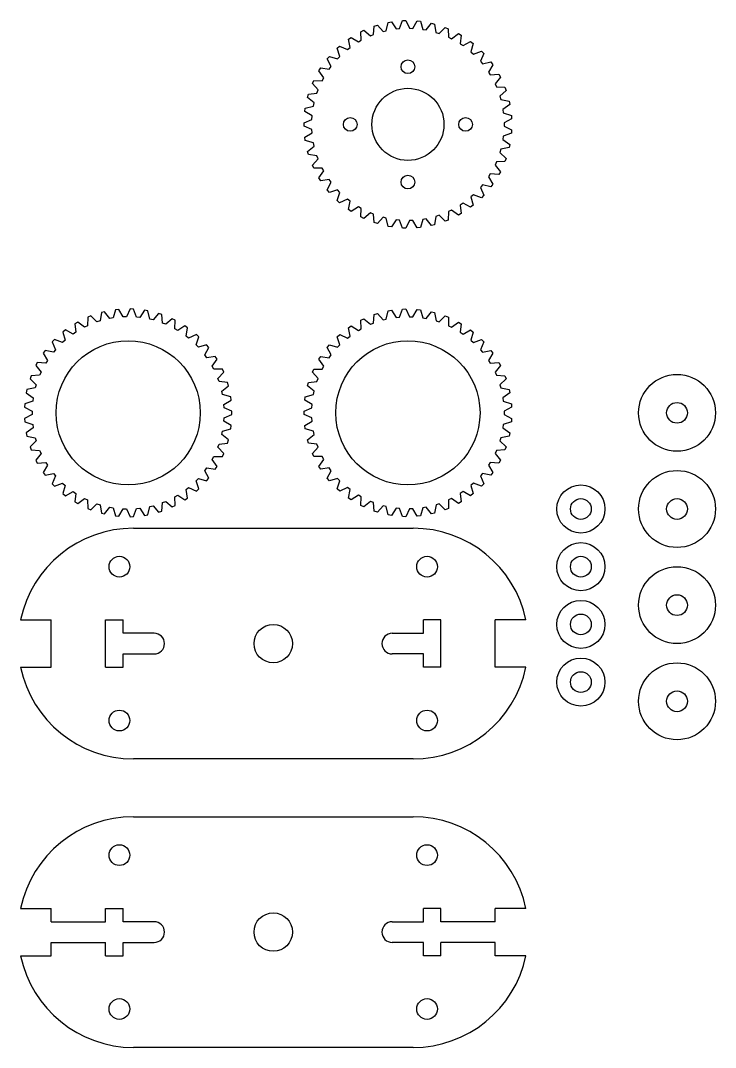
# Model space of a CAD drawing. Header units: inches. Extents: x -0.45 to 8.6, y -4 to 1.34.
# Drawn here: x 4.99 to 8.6, y -4 to 1.34 of the extents above; entities that cross this region are included whole.
import ezdxf

# ---------------------------------------------------------------- set-up
doc = ezdxf.new("R2010")
doc.units = ezdxf.units.IN
doc.header["$MEASUREMENT"] = 0
doc.layers.get('0').update_dxf_attribs({"lineweight": 25, "true_color": 0xffffff})

# ---------------------------------------------------------------- blocks, each defined once
blk = doc.blocks.new('bearing-gear')
at = {"color": 7, "true_color": 0x000000}
for p, q in [((-0.0436, 0.4981), (-0.0275, 0.5394)), ((-0.0102, 0.54), (0.0087, 0.4999)), ((0.0262, 0.4993), (0.0479, 0.5379)), ((0.065, 0.5361), (0.0782, 0.4938)), ((-0.2424, 0.4373), (-0.2445, 0.4816)), ((-0.229, 0.4891), (-0.1954, 0.4603)), ((-0.1792, 0.4668), (-0.1751, 0.5109)), ((-0.1587, 0.5162), (-0.1294, 0.483)), ((-0.1125, 0.4872), (-0.1023, 0.5303)), ((-0.0853, 0.5333), (-0.0609, 0.4963)), ((0.0954, 0.4908), (0.1223, 0.526)), ((0.139, 0.5219), (0.1462, 0.4782)), ((0.1628, 0.4728), (0.1943, 0.5039)), ((0.2103, 0.4974), (0.2113, 0.4532)), ((-0.3009, 0.3993), (-0.3091, 0.4429)), ((-0.2948, 0.4525), (-0.2575, 0.4286)), ((0.227, 0.4455), (0.2625, 0.472)), ((0.2775, 0.4633), (0.2723, 0.4193)), ((0.2868, 0.4096), (0.3257, 0.4308)), ((-0.3536, 0.3536), (-0.3677, 0.3955)), ((-0.3549, 0.4071), (-0.3147, 0.3886)), ((0.3393, 0.4202), (0.328, 0.3774)), ((0.341, 0.3657), (0.3825, 0.3813)), ((-0.3993, 0.3009), (-0.4192, 0.3405)), ((-0.4081, 0.3537), (-0.3657, 0.341)), ((0.3944, 0.3689), (0.3774, 0.328)), ((0.3886, 0.3147), (0.4318, 0.3244)), ((-0.4373, 0.2424), (-0.4625, 0.2788)), ((-0.4534, 0.2935), (-0.4096, 0.2868)), ((0.4419, 0.3104), (0.4193, 0.2723)), ((-0.4898, 0.2275), (-0.4455, 0.227)), ((0.4286, 0.2575), (0.4727, 0.2611)), ((0.4808, 0.2459), (0.4532, 0.2113)), ((-0.5167, 0.1571), (-0.4728, 0.1628)), ((-0.4668, 0.1792), (-0.4968, 0.2118)), ((0.4603, 0.1954), (0.5045, 0.1928)), ((0.5104, 0.1766), (0.4782, 0.1462)), ((-0.4872, 0.1125), (-0.5215, 0.1406)), ((0.483, 0.1294), (0.5264, 0.1207)), ((-0.4981, 0.0436), (-0.5359, 0.0666)), ((-0.5335, 0.0837), (-0.4908, 0.0954)), ((0.53, 0.1038), (0.4938, 0.0782)), ((0.4963, 0.0609), (0.5381, 0.0463)), ((-0.54, 0.0086), (-0.4993, 0.0262)), ((0.5393, 0.0291), (0.4999, 0.0087)), ((-0.4993, -0.0262), (-0.54, -0.0086)), ((-0.5359, -0.0666), (-0.4981, -0.0436)), ((0.5381, -0.0463), (0.4963, -0.0609)), ((0.4999, -0.0087), (0.5393, -0.0291)), ((-0.4908, -0.0954), (-0.5335, -0.0837)), ((0.4938, -0.0782), (0.53, -0.1038)), ((-0.5215, -0.1406), (-0.4872, -0.1125)), ((-0.4728, -0.1628), (-0.5167, -0.1571)), ((0.4782, -0.1462), (0.5104, -0.1766)), ((0.5264, -0.1207), (0.483, -0.1294)), ((-0.4968, -0.2118), (-0.4668, -0.1792)), ((0.4532, -0.2113), (0.4808, -0.2459)), ((0.5045, -0.1928), (0.4603, -0.1954)), ((-0.4455, -0.227), (-0.4898, -0.2275)), ((-0.4625, -0.2788), (-0.4373, -0.2424)), ((0.4727, -0.2611), (0.4286, -0.2575)), ((-0.4096, -0.2868), (-0.4534, -0.2935)), ((-0.4192, -0.3405), (-0.3993, -0.3009)), ((0.4318, -0.3244), (0.3886, -0.3147)), ((0.4193, -0.2723), (0.4419, -0.3104)), ((-0.3657, -0.341), (-0.4081, -0.3537)), ((-0.3677, -0.3955), (-0.3536, -0.3536)), ((0.3825, -0.3813), (0.341, -0.3657)), ((0.3774, -0.328), (0.3944, -0.3689)), ((-0.3147, -0.3886), (-0.3549, -0.4071)), ((-0.3091, -0.4429), (-0.3009, -0.3993)), ((0.2723, -0.4193), (0.2775, -0.4633)), ((0.3257, -0.4308), (0.2868, -0.4096)), ((0.328, -0.3774), (0.3393, -0.4202)), ((-0.2575, -0.4286), (-0.2948, -0.4525)), ((-0.2445, -0.4816), (-0.2424, -0.4373)), ((-0.1954, -0.4603), (-0.229, -0.4891)), ((-0.1751, -0.5109), (-0.1792, -0.4668)), ((0.1462, -0.4782), (0.139, -0.5219)), ((0.1943, -0.5039), (0.1628, -0.4728)), ((0.2113, -0.4532), (0.2103, -0.4974)), ((0.2625, -0.472), (0.227, -0.4455)), ((-0.1294, -0.483), (-0.1587, -0.5162)), ((-0.1023, -0.5303), (-0.1125, -0.4872)), ((-0.0609, -0.4963), (-0.0853, -0.5333)), ((-0.0275, -0.5394), (-0.0436, -0.4981)), ((0.0087, -0.4999), (-0.0102, -0.54)), ((0.0479, -0.5379), (0.0262, -0.4993)), ((0.0782, -0.4938), (0.065, -0.5361)), ((0.1223, -0.526), (0.0954, -0.4908))]:
    blk.add_line(p, q, dxfattribs=at)
for p, q in [((-0.0275, 0.5394), (-0.0102, 0.54)), ((0.0479, 0.5379), (0.065, 0.5361)), ((-0.2445, 0.4816), (-0.229, 0.4891)), ((-0.1751, 0.5109), (-0.1587, 0.5162)), ((-0.1294, 0.483), (-0.1125, 0.4872)), ((-0.1023, 0.5303), (-0.0853, 0.5333)), ((-0.0609, 0.4963), (-0.0436, 0.4981)), ((0.0087, 0.4999), (0.0262, 0.4993)), ((0.0782, 0.4938), (0.0954, 0.4908)), ((0.1223, 0.526), (0.139, 0.5219)), ((0.1943, 0.5039), (0.2103, 0.4974)), ((-0.3091, 0.4429), (-0.2948, 0.4525)), ((-0.2575, 0.4286), (-0.2424, 0.4373)), ((-0.1954, 0.4603), (-0.1792, 0.4668)), ((0.1462, 0.4782), (0.1628, 0.4728)), ((0.2113, 0.4532), (0.227, 0.4455)), ((0.2625, 0.472), (0.2775, 0.4633)), ((0.3257, 0.4308), (0.3393, 0.4202)), ((-0.3677, 0.3955), (-0.3549, 0.4071)), ((-0.3147, 0.3886), (-0.3009, 0.3993)), ((0.2723, 0.4193), (0.2868, 0.4096)), ((0.328, 0.3774), (0.341, 0.3657)), ((0.3825, 0.3813), (0.3944, 0.3689)), ((-0.4192, 0.3405), (-0.4081, 0.3537)), ((-0.3657, 0.341), (-0.3536, 0.3536)), ((0.3774, 0.328), (0.3886, 0.3147)), ((0.4318, 0.3244), (0.4419, 0.3104)), ((-0.4625, 0.2788), (-0.4534, 0.2935)), ((-0.4096, 0.2868), (-0.3993, 0.3009)), ((0.4193, 0.2723), (0.4286, 0.2575)), ((-0.4968, 0.2118), (-0.4898, 0.2275)), ((-0.4455, 0.227), (-0.4373, 0.2424)), ((0.4727, 0.2611), (0.4808, 0.2459)), ((-0.4728, 0.1628), (-0.4668, 0.1792)), ((0.4532, 0.2113), (0.4603, 0.1954)), ((0.5045, 0.1928), (0.5104, 0.1766)), ((-0.5215, 0.1406), (-0.5167, 0.1571)), ((-0.4908, 0.0954), (-0.4872, 0.1125)), ((0.4782, 0.1462), (0.483, 0.1294)), ((0.5264, 0.1207), (0.53, 0.1038)), ((-0.5359, 0.0666), (-0.5335, 0.0837)), ((0.4938, 0.0782), (0.4963, 0.0609)), ((-0.54, -0.0086), (-0.54, 0.0086)), ((-0.4993, 0.0262), (-0.4981, 0.0436)), ((0.4999, 0.0087), (0.4999, -0.0087)), ((0.5381, 0.0463), (0.5393, 0.0291)), ((-0.4981, -0.0436), (-0.4993, -0.0262)), ((0.5393, -0.0291), (0.5381, -0.0463)), ((-0.5335, -0.0837), (-0.5359, -0.0666)), ((-0.4872, -0.1125), (-0.4908, -0.0954)), ((0.4963, -0.0609), (0.4938, -0.0782)), ((0.53, -0.1038), (0.5264, -0.1207)), ((-0.5167, -0.1571), (-0.5215, -0.1406)), ((0.483, -0.1294), (0.4782, -0.1462)), ((-0.4898, -0.2275), (-0.4968, -0.2118)), ((-0.4668, -0.1792), (-0.4728, -0.1628)), ((0.4603, -0.1954), (0.4532, -0.2113)), ((0.5104, -0.1766), (0.5045, -0.1928)), ((-0.4373, -0.2424), (-0.4455, -0.227)), ((0.4286, -0.2575), (0.4193, -0.2723)), ((0.4808, -0.2459), (0.4727, -0.2611)), ((-0.4534, -0.2935), (-0.4625, -0.2788)), ((-0.3993, -0.3009), (-0.4096, -0.2868)), ((0.3886, -0.3147), (0.3774, -0.328)), ((0.4419, -0.3104), (0.4318, -0.3244)), ((-0.4081, -0.3537), (-0.4192, -0.3405)), ((-0.3536, -0.3536), (-0.3657, -0.341)), ((0.341, -0.3657), (0.328, -0.3774)), ((0.3944, -0.3689), (0.3825, -0.3813)), ((-0.3549, -0.4071), (-0.3677, -0.3955)), ((-0.3009, -0.3993), (-0.3147, -0.3886)), ((0.2868, -0.4096), (0.2723, -0.4193)), ((0.3393, -0.4202), (0.3257, -0.4308)), ((-0.2948, -0.4525), (-0.3091, -0.4429)), ((-0.2424, -0.4373), (-0.2575, -0.4286)), ((-0.1792, -0.4668), (-0.1954, -0.4603)), ((0.1628, -0.4728), (0.1462, -0.4782)), ((0.227, -0.4455), (0.2113, -0.4532)), ((0.2775, -0.4633), (0.2625, -0.472)), ((-0.229, -0.4891), (-0.2445, -0.4816)), ((-0.1587, -0.5162), (-0.1751, -0.5109)), ((-0.1125, -0.4872), (-0.1294, -0.483)), ((-0.0853, -0.5333), (-0.1023, -0.5303)), ((-0.0436, -0.4981), (-0.0609, -0.4963)), ((0.0262, -0.4993), (0.0087, -0.4999)), ((0.0954, -0.4908), (0.0782, -0.4938)), ((0.139, -0.5219), (0.1223, -0.526)), ((0.2103, -0.4974), (0.1943, -0.5039)), ((-0.0102, -0.54), (-0.0275, -0.5394)), ((0.065, -0.5361), (0.0479, -0.5379))]:
    blk.add_line(p, q)

msp = doc.modelspace()

# ---------------------------------------------------------------- linework, layer by layer
at = {"color": 7, "true_color": 0x000000}
for p, q in [((6.9568, 1.2981), (6.9729, 1.3394)), ((6.9901, 1.34), (7.0091, 1.2999)), ((7.0265, 1.2993), (7.0482, 1.3379)), ((7.0654, 1.3361), (7.0786, 1.2938)), ((6.7714, 1.2891), (6.805, 1.2603)), ((6.8212, 1.2668), (6.8253, 1.3109)), ((6.8417, 1.3162), (6.8709, 1.283)), ((6.8879, 1.2872), (6.8981, 1.3303)), ((6.9151, 1.3333), (6.9394, 1.2963)), ((7.0958, 1.2908), (7.1226, 1.326)), ((7.1394, 1.3219), (7.1465, 1.2782)), ((7.1631, 1.2728), (7.1946, 1.3039)), ((7.2106, 1.2974), (7.2117, 1.2532)), ((6.6994, 1.1993), (6.6912, 1.2429)), ((6.7055, 1.2525), (6.7428, 1.2286)), ((6.758, 1.2373), (6.7559, 1.2816)), ((7.2274, 1.2455), (7.2629, 1.272)), ((7.2778, 1.2633), (7.2727, 1.2193)), ((7.2871, 1.2096), (7.326, 1.2308)), ((6.6468, 1.1536), (6.6326, 1.1955)), ((6.6454, 1.2071), (6.6857, 1.1886)), ((7.3396, 1.2202), (7.3284, 1.1774)), ((7.3414, 1.1657), (7.3828, 1.1813)), ((6.601, 1.1009), (6.5811, 1.1405)), ((6.5922, 1.1537), (6.6347, 1.141)), ((7.3948, 1.1689), (7.3777, 1.128)), ((7.3889, 1.1147), (7.4322, 1.1244)), ((6.563, 1.0424), (6.5378, 1.0788)), ((6.547, 1.0935), (6.5908, 1.0868)), ((7.4423, 1.1104), (7.4197, 1.0723)), ((6.5106, 1.0275), (6.5549, 1.027)), ((7.4289, 1.0575), (7.4731, 1.0611)), ((7.4812, 1.0459), (7.4535, 1.0113)), ((6.4837, 0.9571), (6.5276, 0.9628)), ((6.5336, 0.9792), (6.5035, 1.0118)), ((7.4606, 0.9954), (7.5048, 0.9928)), ((7.5107, 0.9766), (7.4785, 0.9462)), ((6.5132, 0.9125), (6.4789, 0.9406)), ((7.4833, 0.9294), (7.5268, 0.9207)), ((6.5023, 0.8436), (6.4644, 0.8666)), ((6.4668, 0.8837), (6.5095, 0.8954)), ((7.5303, 0.9038), (7.4942, 0.8782)), ((7.4966, 0.8609), (7.5384, 0.8463)), ((6.4604, 0.8086), (6.501, 0.8262)), ((6.4604, 0.8086), (6.501, 0.8262)), ((7.5396, 0.8291), (7.5003, 0.8087)), ((6.501, 0.7738), (6.4604, 0.7914)), ((6.501, 0.7738), (6.4604, 0.7914)), ((6.4644, 0.7334), (6.5023, 0.7564)), ((7.5384, 0.7537), (7.4966, 0.7391)), ((7.5003, 0.7913), (7.5396, 0.7709)), ((6.5095, 0.7046), (6.4668, 0.7163)), ((7.4942, 0.7218), (7.5303, 0.6962)), ((6.4789, 0.6594), (6.5132, 0.6875)), ((6.5276, 0.6372), (6.4837, 0.6429)), ((7.4785, 0.6538), (7.5107, 0.6234)), ((7.5268, 0.6793), (7.4833, 0.6706)), ((6.5035, 0.5882), (6.5336, 0.6208)), ((7.4535, 0.5887), (7.4812, 0.5541)), ((7.5048, 0.6072), (7.4606, 0.6046)), ((6.5549, 0.573), (6.5106, 0.5725)), ((6.5378, 0.5212), (6.563, 0.5576)), ((7.4731, 0.5389), (7.4289, 0.5425)), ((6.5908, 0.5132), (6.547, 0.5065)), ((6.5811, 0.4595), (6.601, 0.4991)), ((7.4322, 0.4756), (7.3889, 0.4853)), ((7.4197, 0.5277), (7.4423, 0.4896)), ((6.6347, 0.459), (6.5922, 0.4463)), ((6.6326, 0.4045), (6.6468, 0.4464)), ((7.3828, 0.4187), (7.3414, 0.4343)), ((7.3777, 0.472), (7.3948, 0.4311)), ((6.6857, 0.4114), (6.6454, 0.3929)), ((6.6912, 0.3571), (6.6994, 0.4007)), ((7.2727, 0.3807), (7.2778, 0.3367)), ((7.326, 0.3692), (7.2871, 0.3904)), ((7.3284, 0.4226), (7.3396, 0.3798)), ((6.7428, 0.3714), (6.7055, 0.3475)), ((6.7559, 0.3184), (6.758, 0.3627)), ((6.805, 0.3397), (6.7714, 0.3109)), ((6.8253, 0.2891), (6.8212, 0.3332)), ((7.1465, 0.3218), (7.1394, 0.2781)), ((7.1946, 0.2961), (7.1631, 0.3272)), ((7.2117, 0.3468), (7.2106, 0.3026)), ((7.2629, 0.328), (7.2274, 0.3545)), ((6.8709, 0.317), (6.8417, 0.2838)), ((6.8981, 0.2697), (6.8879, 0.3128)), ((6.9394, 0.3037), (6.9151, 0.2667)), ((6.9729, 0.2606), (6.9568, 0.3019)), ((7.0091, 0.3001), (6.9901, 0.26)), ((7.0482, 0.2621), (7.0265, 0.3007)), ((7.0786, 0.3062), (7.0654, 0.2639)), ((7.1226, 0.274), (7.0958, 0.3092)), ((5.5557, -0.16), (5.5367, -0.2001)), ((5.3352, -0.2026), (5.3342, -0.2468)), ((5.3827, -0.2272), (5.3512, -0.1961)), ((5.4065, -0.1781), (5.3993, -0.2218)), ((5.4501, -0.2092), (5.4232, -0.174)), ((5.4804, -0.1639), (5.4672, -0.2062)), ((5.5193, -0.2007), (5.4976, -0.1621)), ((5.589, -0.2019), (5.5729, -0.1606)), ((5.6307, -0.1667), (5.6064, -0.2037)), ((5.6579, -0.2128), (5.6477, -0.1697)), ((5.7041, -0.1838), (5.6749, -0.217)), ((5.7246, -0.2332), (5.7205, -0.1891)), ((5.7744, -0.2109), (5.7408, -0.2397)), ((5.268, -0.2367), (5.2731, -0.2807)), ((5.3185, -0.2545), (5.2829, -0.228)), ((5.7879, -0.2627), (5.7899, -0.2184)), ((5.8403, -0.2475), (5.803, -0.2714)), ((5.8464, -0.3007), (5.8546, -0.2571)), ((5.2045, -0.3343), (5.163, -0.3187)), ((5.2062, -0.2798), (5.2174, -0.3226)), ((5.2587, -0.2904), (5.2198, -0.2692)), ((5.9004, -0.2929), (5.8601, -0.3114)), ((5.899, -0.3464), (5.9132, -0.3045)), ((5.151, -0.3311), (5.1681, -0.372)), ((5.9536, -0.3463), (5.9111, -0.359)), ((5.9448, -0.3991), (5.9647, -0.3595)), ((5.1035, -0.3896), (5.1261, -0.4277)), ((5.1569, -0.3853), (5.1137, -0.3756)), ((5.9988, -0.4065), (5.955, -0.4132)), ((5.9828, -0.4576), (6.008, -0.4212)), ((5.0646, -0.4541), (5.0923, -0.4887)), ((5.1169, -0.4425), (5.0727, -0.4389)), ((6.0353, -0.4725), (5.991, -0.473)), ((5.0351, -0.5234), (5.0673, -0.5538)), ((5.0852, -0.5046), (5.041, -0.5072)), ((6.0123, -0.5208), (6.0423, -0.4882)), ((5.0625, -0.5706), (5.0191, -0.5793)), ((6.0622, -0.5429), (6.0182, -0.5372)), ((6.0327, -0.5875), (6.0669, -0.5594)), ((5.0492, -0.6391), (5.0074, -0.6537)), ((5.0155, -0.5962), (5.0516, -0.6218)), ((6.079, -0.6163), (6.0363, -0.6046)), ((6.0436, -0.6564), (6.0814, -0.6334)), ((5.0062, -0.6709), (5.0455, -0.6913)), ((6.0855, -0.6914), (6.0448, -0.6738)), ((5.0455, -0.7087), (5.0062, -0.7291)), ((5.0074, -0.7463), (5.0492, -0.7609)), ((6.0814, -0.7666), (6.0436, -0.7436)), ((6.0448, -0.7262), (6.0855, -0.7086)), ((5.0516, -0.7782), (5.0155, -0.8038)), ((6.0363, -0.7954), (6.079, -0.7837)), ((5.0191, -0.8207), (5.0625, -0.8294)), ((5.0673, -0.8462), (5.0351, -0.8766)), ((6.0669, -0.8406), (6.0327, -0.8125)), ((5.041, -0.8928), (5.0852, -0.8954)), ((6.0423, -0.9118), (6.0123, -0.8792)), ((6.0182, -0.8628), (6.0622, -0.8571)), ((5.0923, -0.9113), (5.0646, -0.9459)), ((5.0727, -0.9611), (5.1169, -0.9575)), ((6.008, -0.9788), (5.9828, -0.9424)), ((5.991, -0.927), (6.0353, -0.9275)), ((5.1261, -0.9723), (5.1035, -1.0104)), ((5.9647, -1.0405), (5.9448, -1.0009)), ((5.955, -0.9868), (5.9988, -0.9935)), ((5.1137, -1.0244), (5.1569, -1.0147)), ((5.1681, -1.028), (5.151, -1.0689)), ((5.163, -1.0813), (5.2045, -1.0657)), ((5.9132, -1.0955), (5.899, -1.0536)), ((5.9111, -1.041), (5.9536, -1.0537)), ((5.2174, -1.0774), (5.2062, -1.1202)), ((5.2198, -1.1308), (5.2587, -1.1096)), ((5.2731, -1.1193), (5.268, -1.1633)), ((5.8546, -1.1429), (5.8464, -1.0993)), ((5.8601, -1.0886), (5.9004, -1.1071)), ((5.2829, -1.172), (5.3185, -1.1455)), ((5.3342, -1.1532), (5.3352, -1.1974)), ((5.3512, -1.2039), (5.3827, -1.1728)), ((5.7205, -1.2109), (5.7246, -1.1668)), ((5.7408, -1.1603), (5.7744, -1.1891)), ((5.7899, -1.1816), (5.7879, -1.1373)), ((5.803, -1.1286), (5.8403, -1.1525)), ((5.3993, -1.1782), (5.4065, -1.2219)), ((5.4232, -1.226), (5.4501, -1.1908)), ((5.4672, -1.1938), (5.4804, -1.2361)), ((5.4976, -1.2379), (5.5193, -1.1993)), ((5.5367, -1.1999), (5.5557, -1.24)), ((5.5729, -1.2394), (5.589, -1.1981)), ((5.6064, -1.1963), (5.6307, -1.2333)), ((5.6477, -1.2303), (5.6579, -1.1872)), ((5.6749, -1.183), (5.7041, -1.2162))]:
    msp.add_line(p, q, dxfattribs=at)
for p, q in [((6.9729, 1.3394), (6.9901, 1.34)), ((7.0482, 1.3379), (7.0654, 1.3361)), ((6.7559, 1.2816), (6.7714, 1.2891)), ((6.8253, 1.3109), (6.8417, 1.3162)), ((6.8709, 1.283), (6.8879, 1.2872)), ((6.8981, 1.3303), (6.9151, 1.3333)), ((6.9394, 1.2963), (6.9568, 1.2981)), ((7.0091, 1.2999), (7.0265, 1.2993)), ((7.0786, 1.2938), (7.0958, 1.2908)), ((7.1226, 1.326), (7.1394, 1.3219)), ((7.1946, 1.3039), (7.2106, 1.2974)), ((6.6912, 1.2429), (6.7055, 1.2525)), ((6.7428, 1.2286), (6.758, 1.2373)), ((6.805, 1.2603), (6.8212, 1.2668)), ((7.1465, 1.2782), (7.1631, 1.2728)), ((7.2117, 1.2532), (7.2274, 1.2455)), ((7.2629, 1.272), (7.2778, 1.2633)), ((7.326, 1.2308), (7.3396, 1.2202)), ((6.6326, 1.1955), (6.6454, 1.2071)), ((6.6857, 1.1886), (6.6994, 1.1993)), ((7.2727, 1.2193), (7.2871, 1.2096)), ((7.3284, 1.1774), (7.3414, 1.1657)), ((7.3828, 1.1813), (7.3948, 1.1689)), ((6.5811, 1.1405), (6.5922, 1.1537)), ((6.6347, 1.141), (6.6468, 1.1536)), ((7.3777, 1.128), (7.3889, 1.1147)), ((7.4322, 1.1244), (7.4423, 1.1104)), ((6.5378, 1.0788), (6.547, 1.0935)), ((6.5908, 1.0868), (6.601, 1.1009)), ((7.4197, 1.0723), (7.4289, 1.0575)), ((6.5035, 1.0118), (6.5106, 1.0275)), ((6.5549, 1.027), (6.563, 1.0424)), ((7.4731, 1.0611), (7.4812, 1.0459)), ((6.5276, 0.9628), (6.5336, 0.9792)), ((7.4535, 1.0113), (7.4606, 0.9954)), ((7.5048, 0.9928), (7.5107, 0.9766)), ((6.4789, 0.9406), (6.4837, 0.9571)), ((6.5095, 0.8954), (6.5132, 0.9125)), ((7.4785, 0.9462), (7.4833, 0.9294)), ((7.5268, 0.9207), (7.5303, 0.9038)), ((6.4644, 0.8666), (6.4668, 0.8837)), ((7.4942, 0.8782), (7.4966, 0.8609)), ((6.4604, 0.7914), (6.4604, 0.8086)), ((6.4604, 0.7914), (6.4604, 0.8086)), ((6.501, 0.8262), (6.5023, 0.8436)), ((6.501, 0.8262), (6.5023, 0.8436)), ((7.5003, 0.8087), (7.5003, 0.7913)), ((7.5384, 0.8463), (7.5396, 0.8291)), ((6.5023, 0.7564), (6.501, 0.7738)), ((7.5396, 0.7709), (7.5384, 0.7537)), ((6.4668, 0.7163), (6.4644, 0.7334)), ((6.5132, 0.6875), (6.5095, 0.7046)), ((7.4966, 0.7391), (7.4942, 0.7218)), ((7.5303, 0.6962), (7.5268, 0.6793)), ((6.4837, 0.6429), (6.4789, 0.6594)), ((7.4833, 0.6706), (7.4785, 0.6538)), ((6.5106, 0.5725), (6.5035, 0.5882)), ((6.5336, 0.6208), (6.5276, 0.6372)), ((7.4606, 0.6046), (7.4535, 0.5887)), ((7.5107, 0.6234), (7.5048, 0.6072)), ((6.563, 0.5576), (6.5549, 0.573)), ((7.4289, 0.5425), (7.4197, 0.5277)), ((7.4812, 0.5541), (7.4731, 0.5389)), ((6.547, 0.5065), (6.5378, 0.5212)), ((6.601, 0.4991), (6.5908, 0.5132)), ((7.3889, 0.4853), (7.3777, 0.472)), ((7.4423, 0.4896), (7.4322, 0.4756)), ((6.5922, 0.4463), (6.5811, 0.4595)), ((6.6468, 0.4464), (6.6347, 0.459)), ((7.3414, 0.4343), (7.3284, 0.4226)), ((7.3948, 0.4311), (7.3828, 0.4187)), ((6.6454, 0.3929), (6.6326, 0.4045)), ((6.6994, 0.4007), (6.6857, 0.4114)), ((7.2871, 0.3904), (7.2727, 0.3807)), ((7.3396, 0.3798), (7.326, 0.3692)), ((6.7055, 0.3475), (6.6912, 0.3571)), ((6.758, 0.3627), (6.7428, 0.3714)), ((6.8212, 0.3332), (6.805, 0.3397)), ((7.1631, 0.3272), (7.1465, 0.3218)), ((7.2274, 0.3545), (7.2117, 0.3468)), ((7.2778, 0.3367), (7.2629, 0.328)), ((6.7714, 0.3109), (6.7559, 0.3184)), ((6.8417, 0.2838), (6.8253, 0.2891)), ((6.8879, 0.3128), (6.8709, 0.317)), ((6.9151, 0.2667), (6.8981, 0.2697)), ((6.9568, 0.3019), (6.9394, 0.3037)), ((7.0265, 0.3007), (7.0091, 0.3001)), ((7.0958, 0.3092), (7.0786, 0.3062)), ((7.1394, 0.2781), (7.1226, 0.274)), ((7.2106, 0.3026), (7.1946, 0.2961)), ((6.9901, 0.26), (6.9729, 0.2606)), ((7.0654, 0.2639), (7.0482, 0.2621)), ((5.5729, -0.1606), (5.5557, -0.16)), ((5.3512, -0.1961), (5.3352, -0.2026)), ((5.4232, -0.174), (5.4065, -0.1781)), ((5.4672, -0.2062), (5.4501, -0.2092)), ((5.4976, -0.1621), (5.4804, -0.1639)), ((5.5367, -0.2001), (5.5193, -0.2007)), ((5.6064, -0.2037), (5.589, -0.2019)), ((5.6477, -0.1697), (5.6307, -0.1667)), ((5.6749, -0.217), (5.6579, -0.2128)), ((5.7205, -0.1891), (5.7041, -0.1838)), ((5.7899, -0.2184), (5.7744, -0.2109)), ((5.2829, -0.228), (5.268, -0.2367)), ((5.3342, -0.2468), (5.3185, -0.2545)), ((5.3993, -0.2218), (5.3827, -0.2272)), ((5.7408, -0.2397), (5.7246, -0.2332)), ((5.803, -0.2714), (5.7879, -0.2627)), ((5.8546, -0.2571), (5.8403, -0.2475)), ((5.163, -0.3187), (5.151, -0.3311)), ((5.2198, -0.2692), (5.2062, -0.2798)), ((5.2731, -0.2807), (5.2587, -0.2904)), ((5.8601, -0.3114), (5.8464, -0.3007)), ((5.9132, -0.3045), (5.9004, -0.2929)), ((5.1681, -0.372), (5.1569, -0.3853)), ((5.2174, -0.3226), (5.2045, -0.3343)), ((5.9111, -0.359), (5.899, -0.3464)), ((5.9647, -0.3595), (5.9536, -0.3463)), ((5.1137, -0.3756), (5.1035, -0.3896)), ((5.955, -0.4132), (5.9448, -0.3991)), ((6.008, -0.4212), (5.9988, -0.4065)), ((5.0727, -0.4389), (5.0646, -0.4541)), ((5.1261, -0.4277), (5.1169, -0.4425)), ((5.991, -0.473), (5.9828, -0.4576)), ((6.0423, -0.4882), (6.0353, -0.4725)), ((5.041, -0.5072), (5.0351, -0.5234)), ((5.0923, -0.4887), (5.0852, -0.5046)), ((6.0182, -0.5372), (6.0123, -0.5208)), ((5.0191, -0.5793), (5.0155, -0.5962)), ((5.0673, -0.5538), (5.0625, -0.5706)), ((6.0669, -0.5594), (6.0622, -0.5429)), ((5.0516, -0.6218), (5.0492, -0.6391)), ((6.0363, -0.6046), (6.0327, -0.5875)), ((6.0814, -0.6334), (6.079, -0.6163)), ((5.0074, -0.6537), (5.0062, -0.6709)), ((5.0455, -0.6913), (5.0455, -0.7087)), ((6.0448, -0.6738), (6.0436, -0.6564)), ((6.0855, -0.7086), (6.0855, -0.6914)), ((5.0062, -0.7291), (5.0074, -0.7463)), ((6.0436, -0.7436), (6.0448, -0.7262)), ((5.0492, -0.7609), (5.0516, -0.7782)), ((6.0327, -0.8125), (6.0363, -0.7954)), ((6.079, -0.7837), (6.0814, -0.7666)), ((5.0155, -0.8038), (5.0191, -0.8207)), ((5.0625, -0.8294), (5.0673, -0.8462)), ((6.0622, -0.8571), (6.0669, -0.8406)), ((5.0351, -0.8766), (5.041, -0.8928)), ((5.0852, -0.8954), (5.0923, -0.9113)), ((6.0123, -0.8792), (6.0182, -0.8628)), ((5.0646, -0.9459), (5.0727, -0.9611)), ((5.1169, -0.9575), (5.1261, -0.9723)), ((5.9828, -0.9424), (5.991, -0.927)), ((6.0353, -0.9275), (6.0423, -0.9118)), ((5.1035, -1.0104), (5.1137, -1.0244)), ((5.9448, -1.0009), (5.955, -0.9868)), ((5.9988, -0.9935), (6.008, -0.9788)), ((5.1569, -1.0147), (5.1681, -1.028)), ((5.2045, -1.0657), (5.2174, -1.0774)), ((5.899, -1.0536), (5.9111, -1.041)), ((5.9536, -1.0537), (5.9647, -1.0405)), ((5.151, -1.0689), (5.163, -1.0813)), ((5.2062, -1.1202), (5.2198, -1.1308)), ((5.2587, -1.1096), (5.2731, -1.1193)), ((5.8464, -1.0993), (5.8601, -1.0886)), ((5.9004, -1.1071), (5.9132, -1.0955)), ((5.268, -1.1633), (5.2829, -1.172)), ((5.3185, -1.1455), (5.3342, -1.1532)), ((5.3827, -1.1728), (5.3993, -1.1782)), ((5.7246, -1.1668), (5.7408, -1.1603)), ((5.7879, -1.1373), (5.803, -1.1286)), ((5.8403, -1.1525), (5.8546, -1.1429)), ((5.3352, -1.1974), (5.3512, -1.2039)), ((5.4065, -1.2219), (5.4232, -1.226)), ((5.4501, -1.1908), (5.4672, -1.1938)), ((5.5193, -1.1993), (5.5367, -1.1999)), ((5.589, -1.1981), (5.6064, -1.1963)), ((5.6579, -1.1872), (5.6749, -1.183)), ((5.7041, -1.2162), (5.7205, -1.2109)), ((5.7744, -1.1891), (5.7899, -1.1816)), ((5.4804, -1.2361), (5.4976, -1.2379)), ((5.5557, -1.24), (5.5729, -1.2394)), ((5.6307, -1.2333), (5.6477, -1.2303)), ((5.5729, -1.3), (7.0271, -1.3)), ((5.4275, -2.0233), (5.4275, -1.7768)), ((7.1725, -2.0233), (7.1725, -1.7768)), ((7.0271, -2.5), (5.5729, -2.5)), ((5.5729, -2.8), (7.0271, -2.8)), ((7.0271, -4), (5.5729, -4))]:
    msp.add_line(p, q)
at = {"color": 7, "true_color": 0xffffff}
for p, q in [((4.9857, -1.7768), (5.1457, -1.7768)), ((5.1457, -2.0233), (5.1457, -1.7768)), ((5.4275, -1.7768), (5.519, -1.7768)), ((5.519, -1.8461), (5.519, -1.7768)), ((7.081, -1.8461), (7.081, -1.7768)), ((7.1725, -1.7768), (7.081, -1.7768)), ((7.4542, -2.0233), (7.4542, -1.7768)), ((7.6143, -1.7768), (7.4542, -1.7768)), ((5.6807, -1.8461), (5.519, -1.8461)), ((6.9193, -1.8461), (7.081, -1.8461)), ((5.519, -2.0233), (5.519, -1.9539)), ((5.519, -1.9539), (5.6807, -1.9539)), ((7.081, -1.9539), (6.9193, -1.9539)), ((7.081, -2.0233), (7.081, -1.9539)), ((4.9857, -2.0233), (5.1457, -2.0233)), ((5.4275, -2.0233), (5.519, -2.0233)), ((7.1725, -2.0233), (7.081, -2.0233)), ((7.6143, -2.0233), (7.4542, -2.0233)), ((4.9857, -3.2768), (5.1457, -3.2768)), ((5.1457, -3.3461), (5.1457, -3.2768)), ((5.4275, -3.3461), (5.4275, -3.2768)), ((5.4275, -3.2768), (5.519, -3.2768)), ((5.519, -3.3461), (5.519, -3.2768)), ((7.081, -3.3461), (7.081, -3.2768)), ((7.1725, -3.2768), (7.081, -3.2768)), ((7.1725, -3.3461), (7.1725, -3.2768)), ((7.4542, -3.3461), (7.4542, -3.2768)), ((7.6143, -3.2768), (7.4542, -3.2768)), ((5.1457, -3.3461), (5.4275, -3.3461)), ((5.6807, -3.3461), (5.519, -3.3461)), ((6.9193, -3.3461), (7.081, -3.3461)), ((7.4542, -3.3461), (7.1725, -3.3461)), ((5.1457, -3.5233), (5.1457, -3.4539)), ((5.1457, -3.4539), (5.4275, -3.4539)), ((5.4275, -3.5233), (5.4275, -3.4539)), ((5.519, -3.5233), (5.519, -3.4539)), ((5.519, -3.4539), (5.6807, -3.4539)), ((7.081, -3.4539), (6.9193, -3.4539)), ((7.081, -3.5233), (7.081, -3.4539)), ((7.1725, -3.5233), (7.1725, -3.4539)), ((7.4542, -3.4539), (7.1725, -3.4539)), ((7.4542, -3.5233), (7.4542, -3.4539)), ((4.9857, -3.5233), (5.1457, -3.5233)), ((5.4275, -3.5233), (5.519, -3.5233)), ((7.1725, -3.5233), (7.081, -3.5233)), ((7.6143, -3.5233), (7.4542, -3.5233))]:
    msp.add_line(p, q, dxfattribs=at)
at = {"color": 1, "true_color": 0xff0000}
for centre, radius in [((7.0004, 1.1), 0.0358), ((7.0004, 0.8), 0.1875), ((6.7004, 0.8), 0.0358), ((7.3004, 0.8), 0.0358), ((7.0004, 0.5), 0.0358)]:
    msp.add_circle(centre, radius, dxfattribs=at)
at = {"color": 3, "true_color": 0x00ff00}
for centre, radius in [((5.5455, -0.7), 0.375), ((7.0004, -0.7), 0.375), ((8.4, -0.7), 0.0539), ((7.9, -1.2), 0.0539), ((8.4, -1.2), 0.0539), ((5.5, -1.5), 0.0539), ((7.1, -1.5), 0.0539), ((7.9, -1.5), 0.0539), ((8.4, -1.7), 0.0539), ((7.9, -1.8), 0.0539), ((7.9, -2.1), 0.0539), ((8.4, -2.2), 0.0539), ((5.5, -2.3), 0.0539), ((7.1, -2.3), 0.0539), ((5.5, -3), 0.0539), ((7.1, -3), 0.0539), ((5.5, -3.8), 0.0539), ((7.1, -3.8), 0.0539)]:
    msp.add_circle(centre, radius, dxfattribs=at)
for centre, radius in [((8.4, -0.7), 0.2), ((8.4, -1.2), 0.2), ((7.9, -1.2), 0.125), ((7.9, -1.5), 0.125), ((8.4, -1.7), 0.2), ((7.9, -1.8), 0.125), ((6.3, -1.9), 0.1), ((7.9, -2.1), 0.125), ((8.4, -2.2), 0.2), ((6.3, -3.4), 0.1)]:
    msp.add_circle(centre, radius)
for centre, start, end in [((5.5729, -1.9), 90, 168.1461), ((7.0271, -1.9), 11.8539, 90), ((5.5729, -1.9), 191.8539, 270), ((7.0271, -1.9), 270, 348.1461), ((5.5729, -3.4), 90, 168.1461), ((7.0271, -3.4), 11.8539, 90), ((5.5729, -3.4), 191.8539, 270), ((7.0271, -3.4), 270, 348.1461)]:
    msp.add_arc(centre, 0.6, start, end)
at = {"color": 7, "true_color": 0xffffff}
for centre, start, end in [((5.6807, -1.9), 270, 90), ((6.9193, -1.9), 90, 270), ((5.6807, -3.4), 270, 90), ((6.9193, -3.4), 90, 270)]:
    msp.add_arc(centre, 0.0539, start, end, dxfattribs=at)

# ---------------------------------------------------------------- block references
msp.add_blockref('bearing-gear', (7.0004, -0.7))

doc.saveas('drawing.dxf')
